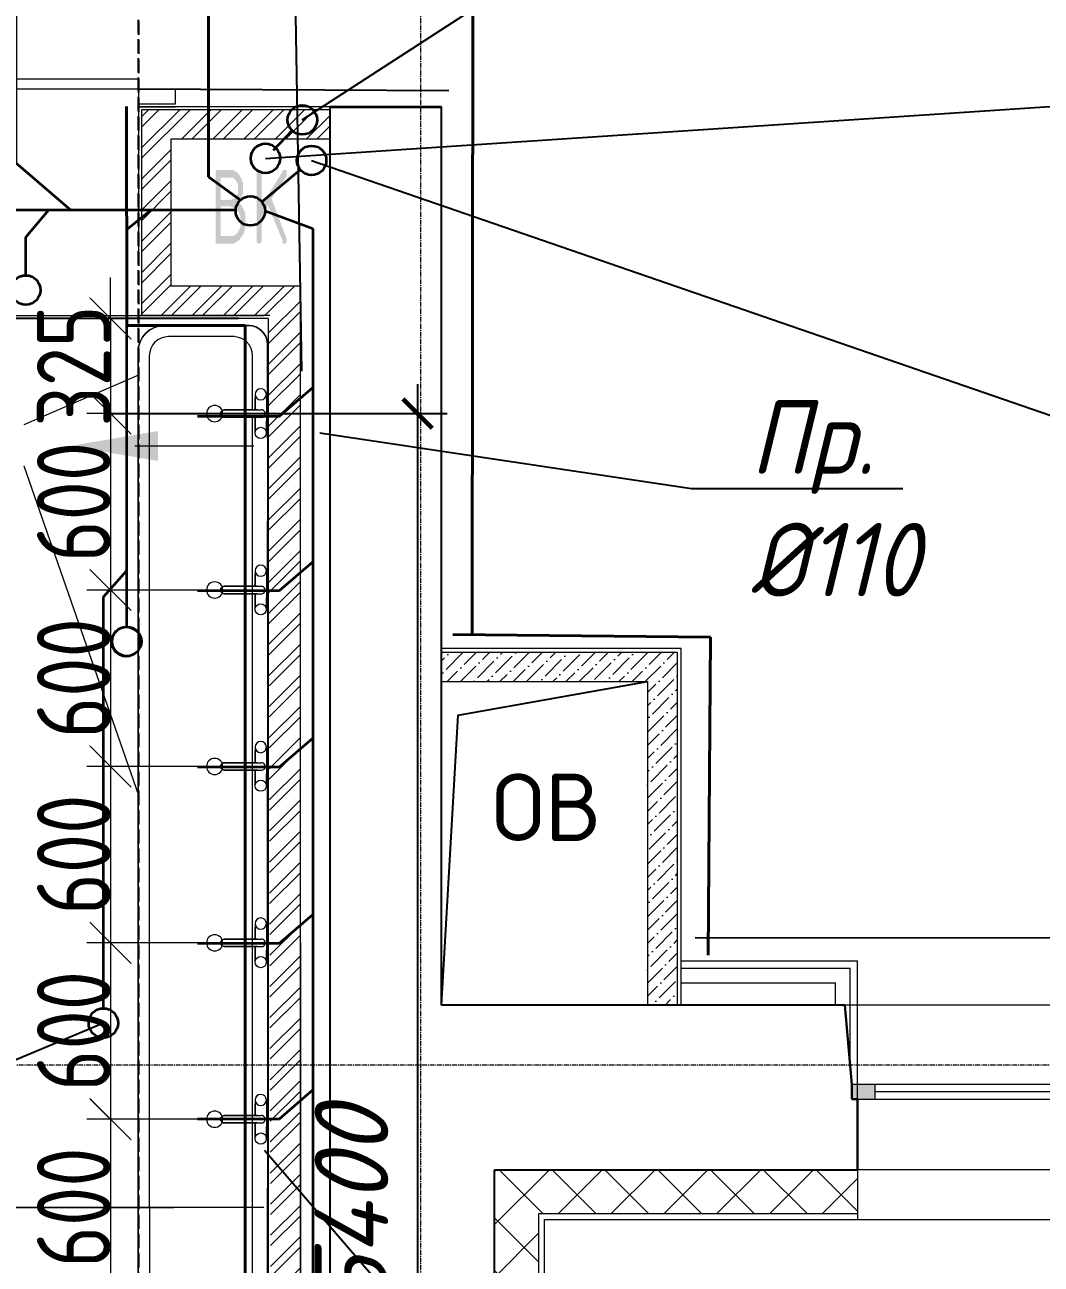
# Model space of a CAD drawing. Header units: millimetres. Extents: x -10178924 to 11692288, y -947381 to 58396.
# Drawn here: x 862685 to 866141, y -886769 to -882553 of the extents above; entities that cross this region are included whole.
import ezdxf
from ezdxf import colors
from ezdxf.entities.mleader import LeaderData, LeaderLine
from ezdxf.math import Vec2, Vec3

# ---------------------------------------------------------------- set-up
doc = ezdxf.new("R2010")
doc.units = ezdxf.units.MM
doc.linetypes.add('0000$0$__output[1-19]_edge001$0$DGN Style 3', pattern=[65.510846, 46.793461, -18.717385])
doc.linetypes.add('осевая', pattern=[50.8, 31.75, -6.35, 6.35, -6.35])
for name, color, linetype, lineweight in [('!К2', 150, 'Continuous', 35), ('0. Подпись', 194, 'Continuous', 18), ('_0', 7, 'Continuous', 25), ('PDF _Внутренние кромки', 7, 'Continuous', 5), ('АР_Двери', 250, 'Continuous', 9), ('ВК_ К1', 24, 'Continuous', 35), ('ОСНОВНАЯ', 127, 'Continuous', 35), ('Основная ГКЛ', 250, 'Continuous', 9), ('Отделка СТЕН', 6, 'Continuous', 13), ('Перегородки пеноблок', 40, 'Continuous', 9), ('Перегородки_ГКЛ', 20, 'Continuous', 9), ('Размеры осевые', 153, 'Continuous', 9), ('Сантехнические приборы', 7, 'Continuous', 9), ('Стены.1', 7, 'Continuous', 25), ('Трасса', 6, 'Continuous', 40)]:
    doc.layers.add(name, color=color, linetype=linetype, lineweight=lineweight)
doc.layers.add('PDF _Отверстия_новые', color=7, linetype='Continuous', true_color=0x535353)
doc.layers.add('PDF _Стены отделка', color=7, linetype='Continuous', true_color=0xb505c2)
doc.layers.add('PDF _Сантехнические приборы', color=7, linetype='Continuous', lineweight=9, true_color=0x767676)
for name, color, linetype in [('PDF _Стены краска9010', 7, 'Continuous'), ('ВК_Выноски', 7, 'Continuous'), ('Стены внутр.1', 7, 'Continuous')]:
    doc.layers.add(name, color=color, linetype=linetype)
doc.styles.add('ISOCPEUR', font='isocpeui.ttf', dxfattribs={"width": 0.9})
doc.styles.add('ISOCPEUR_1', font='isocpeur.ttf', dxfattribs={"width": 0.78, "height": 240})
doc.styles.add('PDF ISOCPEUR', font='isocpeur.ttf')
doc.styles.add('Текст_М100', font='GOST_Common Italic.ttf', dxfattribs={"height": 250})
doc.linetypes.add('зигзаг', pattern='A,0.00254,-5.08,[131,ltypeshp.shx,S=5.08,R=0,X=-5.08,Y=0],-10.16,[131,ltypeshp.shx,S=5.08,R=180,X=5.08,Y=0],-5.08', length=20.32254)
doc.dimstyles.new('Размеры_М100', dxfattribs={"dimtxt": 250, "dimasz": 100, "dimexe": 100, "dimexo": 100, "dimgap": 100, "dimtad": 1, "dimrnd": 5, "dimtxsty": 'Текст_М100', "dimblk": 'ARCHTICK', "dimcen": 250, "dimdle": 100, "dimadec": 0, "dimazin": 2, "dimtfac": 1, "dimtmove": 1, "dimatfit": 3, "dimfxl": 1, "dimarcsym": 0})

# ---------------------------------------------------------------- blocks, each defined once
blk = doc.blocks.new('_None')
blk = doc.blocks.new('_ArchTick')
at = {"color": 0, "linetype": 'ByBlock', "const_width": 0.15}
blk.add_lwpolyline([(-0.5, -0.5), (0.5, 0.5)], dxfattribs=at)
blk = doc.blocks.new('*D2466')
at = {"layer": '_0', "color": 0, "lineweight": -2, "ltscale": 0.1, "transparency": 16777216}
for p, q in [((28590.8, -15402.1), (28590.8, -9161.9)), ((29630.5, -9261.9), (28490.8, -9261.9)), ((29630.5, -15302.1), (28490.8, -15302.1))]:
    blk.add_line(p, q, dxfattribs=at)
at = {"layer": 'Defpoints', "color": 0, "ltscale": 0.1, "transparency": 16777216}
for p in [(28590.8, -9261.9), (29730.5, -9261.9), (29730.5, -15302.1)]:
    blk.add_point(p, dxfattribs=at)
at = {"layer": '_0', "color": 0, "lineweight": -2, "ltscale": 0.1, "transparency": 16777216, "xscale": 100, "yscale": 100, "zscale": 100}
for p, rotation in [((28590.8, -9261.9), 90), ((28590.8, -15302.1), 270)]:
    blk.add_blockref('_ArchTick', p, dxfattribs=dict(at, rotation=rotation))
at = {"layer": '_0', "color": 0, "lineweight": 9, "ltscale": 0.1, "transparency": 16777216, "insert": (28365.8, -12282), "char_height": 250, "attachment_point": 5, "rotation": 90, "style": 'Текст_М100'}
blk.add_mtext('6040', dxfattribs=at)
blk = doc.blocks.new('Двустворчатое Окно 22')
at = {"layer": 'Стены.1', "linetype": 'Continuous', "lineweight": 0}
for points in [[(-835, 0), (-835, -50), (-755, -50), (-755, 0)], [(0, -50), (0, 0), (-40, 0), (-40, -50)], [(0, 0), (0, -50), (40, -50), (40, 0)], [(835, -50), (835, 0), (755, 0), (755, -50)]]:
    blk.add_hatch(color=256, dxfattribs=at).paths.add_polyline_path(points)
at = {"layer": 'Стены.1', "linetype": 'Continuous', "lineweight": 5}
for p, q in [((-858.6, 270), (858.6, 270)), ((-755, 0), (-40, 0)), ((40, 0), (755, 0)), ((-755, -25), (-40, -25)), ((40, -25), (755, -25)), ((-40, -50), (-755, -50)), ((755, -50), (40, -50)), ((-815, -290), (815, -290))]:
    blk.add_line(p, q, dxfattribs=at)
at = {"layer": 'Стены.1', "linetype": 'Continuous', "lineweight": 30}
for p, q in [((-835, 0), (-858.6, 270)), ((835, 0), (858.6, 270)), ((-835, -50), (-835, 0)), ((-835, -50), (-835, 0)), ((835, -50), (835, 0)), ((835, -50), (835, 0)), ((-815, -50), (-835, -50)), ((-815, -50), (-835, -50)), ((-815, -290), (-815, -50)), ((815, -50), (835, -50)), ((815, -50), (835, -50)), ((815, -290), (815, -50))]:
    blk.add_line(p, q, dxfattribs=at)
at = {"layer": 'Стены.1', "linetype": 'Continuous', "lineweight": 20}
for p, q in [((-835, 0), (-755, 0)), ((-755, 0), (-755, -50)), ((-40, -50), (-40, 0)), ((-40, 0), (0, 0)), ((0, 0), (40, 0)), ((40, 0), (40, -50)), ((755, -50), (755, 0)), ((755, 0), (835, 0)), ((-755, -50), (-835, -50)), ((0, -50), (-40, -50)), ((40, -50), (0, -50)), ((835, -50), (755, -50))]:
    blk.add_line(p, q, dxfattribs=at)
blk = doc.blocks.new('*U2176')
at = {"layer": 'АР_Двери'}
for points in [[(1929.7, 1117.2), (1894.7, 1117.2), (1894.7, 0), (1929.7, 0)], [(50, 762.5), (85, 762.5), (85, 0), (50, 0)], [(50, 0), (0, 0), (0, -125), (50, -125)], [(1929.7, 0), (1979.7, 0), (1979.7, -125), (1929.7, -125)]]:
    blk.add_lwpolyline(points, close=True, dxfattribs=at)
for centre, radius, start, end in [((1929.7, 0), 1117.2, 90, 180), ((50, 0), 762.5, 0, 90)]:
    blk.add_arc(centre, radius, start, end, dxfattribs=at)
at = {"layer": 'Основная ГКЛ', "ltscale": 5}
for p, q in [((-10, 0), (-10, -125)), ((1989.7, 0), (1989.7, -125))]:
    blk.add_line(p, q, dxfattribs=at)
blk = doc.blocks.new('*D2516')
at = {"color": 0, "lineweight": -2, "transparency": 16777216}
for p, q in [((30239.1, -9485.3), (30239.1, -15085.4)), ((29186.5, -9585.3), (30339.1, -9585.3)), ((29798.7, -14985.4), (30339.1, -14985.4))]:
    blk.add_line(p, q, dxfattribs=at)
at = {"layer": 'Defpoints', "color": 0, "transparency": 16777216}
for p in [(29086.5, -9585.3), (29698.7, -14985.4), (30239.1, -14985.4)]:
    blk.add_point(p, dxfattribs=at)
at = {"color": 0, "lineweight": -2, "transparency": 16777216, "xscale": 100, "yscale": 100, "zscale": 100}
for p, rotation in [((30239.1, -9585.3), 90), ((30239.1, -14985.4), 270)]:
    blk.add_blockref('_ArchTick', p, dxfattribs=dict(at, rotation=rotation))
at = {"color": 0, "lineweight": 9, "transparency": 16777216, "insert": (30014.1, -12285.4), "char_height": 250, "attachment_point": 5, "rotation": 90, "style": 'Текст_М100'}
blk.add_mtext('5400', dxfattribs=at)
blk = doc.blocks.new('_Oblique')
at = {"color": 0, "linetype": 'ByBlock', "lineweight": -2}
blk.add_line((-0.5, -0.5), (0.5, 0.5), dxfattribs=at)
blk = doc.blocks.new('A$Cad086cf1')
at = {"layer": '0. Подпись', "true_color": 0x636466, "transparency": 33554687}
h = blk.add_hatch(color=251, dxfattribs=at)
h.paths.add_polyline_path([(29632.507, -8867.164), (29632.507, -8871.397), (29636.74, -8871.397), (29636.74, -8875.63), (29640.974, -8875.63), (29640.974, -8879.864), (29640.974, -8884.097), (29645.207, -8884.097), (29645.207, -8888.331), (29649.44, -8892.564), (29649.44, -8892.564), (29649.44, -8896.797), (29649.44, -8901.031), (29653.674, -8901.031), (29653.674, -8905.264), (29653.674, -8909.497), (29653.674, -8913.731), (29653.674, -8917.964), (29653.674, -8922.197), (29653.674, -8926.431), (29653.674, -8930.664), (29653.674, -8930.664), (29653.674, -8934.897), (29653.674, -8939.131), (29653.674, -8943.364), (29653.674, -8947.598), (29653.674, -8951.831), (29653.674, -8956.064), (29653.674, -8956.064), (29649.44, -8960.298), (29649.44, -8964.531), (29649.44, -8968.764), (29649.44, -8972.998), (29645.207, -8972.998), (29645.207, -8977.231), (29640.974, -8981.464), (29640.974, -8981.464), (29640.974, -8985.698), (29636.74, -8985.698), (29636.74, -8989.931), (29632.507, -8994.165), (29632.507, -8994.165), (29628.274, -8998.398), (29628.274, -8998.398), (29624.04, -8998.398), (29624.04, -9002.631), (29619.807, -9002.631), (29619.807, -9002.631), (29615.574, -9006.865), (29611.34, -9006.865), (29611.34, -9006.865), (29607.107, -9006.865), (29602.874, -9006.865), (29602.874, -9006.865), (29560.54, -9006.865), (29556.307, -9006.865), (29552.073, -9006.865), (29552.073, -9002.631), (29552.073, -9002.631), (29552.073, -8998.398), (29552.073, -8994.165), (29552.073, -8769.796), (29552.073, -8765.563), (29552.073, -8761.33), (29552.073, -8761.33), (29556.307, -8757.096), (29556.307, -8757.096), (29560.54, -8757.096), (29602.874, -8757.096), (29607.107, -8757.096), (29607.107, -8757.096), (29611.34, -8757.096), (29615.574, -8757.096), (29615.574, -8761.33), (29619.807, -8761.33), (29619.807, -8761.33), (29624.04, -8765.563), (29624.04, -8765.563), (29628.274, -8765.563), (29628.274, -8769.796), (29632.507, -8774.03), (29632.507, -8774.03), (29632.507, -8774.03), (29636.74, -8778.263), (29636.74, -8782.497), (29640.974, -8782.497), (29640.974, -8786.73), (29640.974, -8790.963), (29640.974, -8795.197), (29645.207, -8795.197), (29645.207, -8799.43), (29645.207, -8803.663), (29645.207, -8807.897), (29645.207, -8812.13), (29645.207, -8816.363), (29645.207, -8820.597), (29645.207, -8820.597), (29645.207, -8824.83), (29645.207, -8829.063), (29645.207, -8829.063), (29645.207, -8833.297), (29645.207, -8837.53), (29645.207, -8841.764), (29640.974, -8845.997), (29640.974, -8850.23), (29640.974, -8850.23), (29640.974, -8854.464), (29636.74, -8858.697), (29636.74, -8858.697), (29632.507, -8862.93), (29632.507, -8867.164), (29632.507, -8867.164)], flags=0)
h.paths.add_polyline_path([(29569.007, -8782.497), (29569.007, -8858.697), (29602.874, -8858.697), (29607.107, -8858.697), (29607.107, -8854.464), (29611.34, -8854.464), (29611.34, -8854.464), (29615.574, -8854.464), (29619.807, -8850.23), (29619.807, -8845.997), (29619.807, -8845.997), (29624.04, -8841.764), (29624.04, -8841.764), (29628.274, -8837.53), (29628.274, -8833.297), (29628.274, -8829.063), (29628.274, -8824.83), (29628.274, -8820.597), (29628.274, -8820.597), (29628.274, -8816.363), (29628.274, -8812.13), (29628.274, -8807.897), (29628.274, -8803.663), (29624.04, -8799.43), (29624.04, -8799.43), (29624.04, -8795.197), (29619.807, -8790.963), (29619.807, -8790.963), (29615.574, -8786.73), (29615.574, -8786.73), (29611.34, -8782.497), (29611.34, -8782.497), (29607.107, -8782.497), (29607.107, -8782.497), (29602.874, -8782.497)], flags=0)
h.paths.add_polyline_path([(29569.007, -8879.864), (29569.007, -8981.464), (29602.874, -8981.464), (29607.107, -8981.464), (29607.107, -8981.464), (29611.34, -8981.464), (29615.574, -8981.464), (29615.574, -8977.231), (29619.807, -8977.231), (29619.807, -8977.231), (29624.04, -8972.998), (29624.04, -8972.998), (29628.274, -8968.764), (29628.274, -8968.764), (29628.274, -8964.531), (29632.507, -8960.298), (29632.507, -8960.298), (29632.507, -8956.064), (29636.74, -8951.831), (29636.74, -8947.598), (29636.74, -8943.364), (29636.74, -8943.364), (29636.74, -8939.131), (29636.74, -8934.897), (29636.74, -8930.664), (29636.74, -8926.431), (29636.74, -8922.197), (29636.74, -8922.197), (29636.74, -8917.964), (29636.74, -8913.731), (29632.507, -8909.497), (29632.507, -8905.264), (29632.507, -8905.264), (29632.507, -8901.031), (29628.274, -8896.797), (29628.274, -8896.797), (29624.04, -8892.564), (29624.04, -8892.564), (29619.807, -8888.331), (29619.807, -8888.331), (29615.574, -8884.097), (29615.574, -8884.097), (29611.34, -8884.097), (29611.34, -8884.097), (29607.107, -8884.097), (29602.874, -8879.864), (29602.874, -8879.864)], flags=0)
blk.add_hatch(color=251, dxfattribs=at).paths.add_polyline_path([(29729.874, -8875.63), (29708.708, -8913.731), (29708.708, -8994.165), (29708.708, -8998.398), (29708.708, -9002.631), (29704.474, -9002.631), (29704.474, -9006.865), (29700.241, -9006.865), (29700.241, -9006.865), (29696.007, -9006.865), (29696.007, -9006.865), (29691.774, -9002.631), (29691.774, -9002.631), (29691.774, -8998.398), (29691.774, -8994.165), (29691.774, -8769.796), (29691.774, -8765.563), (29691.774, -8761.33), (29691.774, -8761.33), (29696.007, -8757.096), (29696.007, -8757.096), (29700.241, -8757.096), (29700.241, -8757.096), (29704.474, -8757.096), (29704.474, -8761.33), (29708.708, -8761.33), (29708.708, -8765.563), (29708.708, -8769.796), (29708.708, -8875.63), (29780.675, -8761.33), (29780.675, -8757.096), (29784.908, -8757.096), (29784.908, -8757.096), (29789.141, -8757.096), (29793.375, -8757.096), (29793.375, -8761.33), (29793.375, -8761.33), (29793.375, -8765.563), (29793.375, -8769.796), (29793.375, -8774.03), (29793.375, -8778.263), (29793.375, -8778.263), (29742.574, -8854.464), (29793.375, -8989.931), (29793.375, -8989.931), (29793.375, -8994.165), (29793.375, -8998.398), (29793.375, -9002.631), (29793.375, -9002.631), (29789.141, -9006.865), (29789.141, -9006.865), (29784.908, -9006.865), (29784.908, -9006.865), (29780.675, -9006.865), (29780.675, -9002.631), (29780.675, -8998.398)])
at = {"layer": 'Отделка СТЕН', "true_color": 0x636466, "transparency": 33554687}
h = blk.add_hatch(dxfattribs=at)
h.set_pattern_fill('ANSI37', color=251, scale=40)
h.set_pattern_definition([(45, (-14424.51, -64300.89), (-89.80256, 89.80256), []), (135, (-14424.51, -64300.89), (-89.80256, -89.80256), [])])
h.paths.add_polyline_path([(30650.503, -12306.906), (31735.128, -12306.906), (31735.128, -12156.906), (30500.503, -12156.906), (30500.503, -15862.111), (28651.864, -15862.111), (28656.323, -16475.909), (28806.319, -16474.82), (28802.958, -16012.111), (30650.503, -16012.111)])
at = {"layer": 'Перегородки пеноблок', "true_color": 0x636466, "transparency": 33554687}
h = blk.add_hatch(dxfattribs=at)
h.set_pattern_fill('ANSI32', color=251, scale=200)
h.set_pattern_definition([(45, (-27015.96, 127632.76), (-53.03301, 53.03301), []), (45, (-26980.6, 127632.76), (-53.03301, 53.03301), [])])
h.paths.add_polyline_path([(29730.503, -9251.943), (29410.503, -9251.943), (29300.503, -9251.943), (29300.503, -8551.943), (29940.503, -8551.943), (29940.503, -8651.943), (29400.503, -8651.943), (29400.503, -9151.943), (29836.987, -9151.943), (29840.503, -9151.943), (29840.503, -15302.111), (29730.503, -15302.111), (29738.903, -12387.158)])
h = blk.add_hatch(dxfattribs=at)
h.set_pattern_fill('ANSI36', color=251, scale=10)
h.set_pattern_definition([(45, (-46278.573, -24954.114), (16.83798, 61.739261), [79.375, -15.875, 0, -15.875])])
h.paths.add_polyline_path([(31121.704, -10396.906), (30320.503, -10396.906), (30320.503, -10496.906), (31020.503, -10496.906), (31020.503, -11596.906), (31122.104, -11596.906)])
at = {"color": 251, "linetype": '0000$0$__output[1-19]_edge001$0$DGN Style 3', "lineweight": 25, "true_color": 0x636466, "transparency": 33554687}
for points in [[(29290.503, 201.231), (29290.503, -14938.937)], [(29290.503, -15302.111), (29290.503, -161.943)]]:
    blk.add_lwpolyline(points, dxfattribs=at)
at = {"layer": 'PDF _Внутренние кромки', "color": 251, "true_color": 0x636466, "transparency": 33554687}
for p, q in [((27925.277, -9251.943), (29715.82, -9251.943)), ((28900.354, -9763.413), (29289.63, -10883.464)), ((27925.275, -12285.338), (29410.607, -12285.338)), ((29715.82, -12285.338), (27925.275, -12285.338))]:
    blk.add_line(p, q, dxfattribs=at)
blk.add_lwpolyline([(29289.63, -9454.07), (28900.354, -9623.712)], dxfattribs=at)
at = {"layer": 'PDF _Отверстия_новые', "color": 251, "true_color": 0x636466, "transparency": 33554687}
blk.add_lwpolyline([(30320.503, -11596.906), (30377.3, -10610.994), (31020.503, -10496.906)], dxfattribs=at)
at = {"layer": 'PDF _Сантехнические приборы', "color": 251, "true_color": 0x636466, "transparency": 33554687}
for points in [[(29379.701, -9285.338, 0.41421349), (29288.684, -9376.355, -0.41421349)], [(29728.953, -9350.955, 0.41421339), (29663.336, -9285.338, -0.41421339)], [(29705.67, -9500.574, 0.99999961), (29705.67, -9538.674, 0.99999961)], [(29549.035, -9557.724, 0.99999983), (29549.035, -9612.758, 0.99999983)], [(29585.019, -9572.541, 1.18046018), (29585.019, -9597.941, -1.18046018)], [(29705.67, -9669.909, -0.99999961), (29705.67, -9631.808, -0.99999961)], [(29705.67, -10100.67, 0.99999961), (29705.67, -10138.771, 0.99999961)], [(29549.035, -10157.821, 0.99999983), (29549.035, -10212.854, 0.99999983)], [(29585.019, -10172.637, 1.18046018), (29585.019, -10198.038, -1.18046018)], [(29705.67, -10270.005, -0.99999961), (29705.67, -10231.904, -0.99999961)], [(29705.67, -10700.67, 0.99999961), (29705.67, -10738.771, 0.99999961)], [(29549.035, -10757.821, 0.99999983), (29549.035, -10812.854, 0.99999983)], [(29585.019, -10772.637, 1.18046018), (29585.019, -10798.038, -1.18046018)], [(29705.67, -10870.005, -0.99999961), (29705.67, -10831.904, -0.99999961)], [(29705.67, -11300.67, 0.99999961), (29705.67, -11338.771, 0.99999961)], [(29549.035, -11357.821, 0.99999983), (29549.035, -11412.854, 0.99999983)], [(29585.019, -11372.637, 1.18046018), (29585.019, -11398.038, -1.18046018)], [(29705.67, -11470.005, -0.99999961), (29705.67, -11431.904, -0.99999961)], [(29705.67, -11900.67, 0.99999961), (29705.67, -11938.771, 0.99999961)], [(29549.035, -11957.821, 0.99999983), (29549.035, -12012.854, 0.99999983)], [(29585.019, -11972.637, 1.18046018), (29585.019, -11998.038, -1.18046018)], [(29705.67, -12070.005, -0.99999961), (29705.67, -12031.904, -0.99999961)]]:
    blk.add_lwpolyline(points, format="xyb", close=True, dxfattribs=at)
for points in [[(29379.701, -9285.338), (29667.569, -9285.338)], [(29289.329, -15200.67), (29288.684, -9376.355)]]:
    blk.add_lwpolyline(points, close=True, dxfattribs=at)
for points in [[(29616.769, -9323.438), (29392.401, -9323.438)], [(29728.953, -9499.817), (29728.953, -9350.955), (29728.953, -10785.338)], [(29326.784, -9389.055), (29327.412, -15185.177)], [(29678.153, -9572.541), (29678.153, -9389.055)], [(29686.619, -9519.624), (29686.619, -9572.541), (29686.619, -9532.324)], [(29724.72, -9519.624), (29724.72, -9650.858), (29724.72, -9610.641)], [(29728.953, -9669.152), (29728.953, -9504.051)], [(29695.086, -9572.541), (29585.019, -9572.541), (29707.786, -9572.541)], [(29695.086, -9597.941), (29585.019, -9597.941), (29707.786, -9597.941)], [(29678.153, -14995.439), (29678.153, -9597.941)], [(29686.619, -9650.858), (29686.619, -9597.941), (29686.619, -9638.158)], [(29728.953, -10117.888), (29728.953, -9952.787)], [(29686.619, -10119.72), (29686.619, -10172.637), (29686.619, -10132.421)], [(29724.72, -10119.72), (29724.72, -10250.955), (29724.72, -10210.738)], [(29695.086, -10172.637), (29585.019, -10172.637), (29707.786, -10172.637)], [(29695.086, -10198.038), (29585.019, -10198.038), (29707.786, -10198.038)], [(29686.619, -10250.955), (29686.619, -10198.038), (29686.619, -10238.255)], [(29686.619, -10719.72), (29686.619, -10772.637), (29686.619, -10732.421)], [(29724.72, -10719.72), (29724.72, -10850.955), (29724.72, -10810.738)], [(29695.086, -10772.637), (29585.019, -10772.637), (29707.786, -10772.637)], [(29728.953, -11385.338), (29728.953, -10785.338), (29728.953, -12219.72)], [(29695.086, -10798.038), (29585.019, -10798.038), (29707.786, -10798.038)], [(29686.619, -10850.955), (29686.619, -10798.038), (29686.619, -10838.255)], [(29686.619, -11319.72), (29686.619, -11372.637), (29686.619, -11332.421)], [(29724.72, -11319.72), (29724.72, -11450.955), (29724.72, -11410.738)], [(29695.086, -11372.637), (29585.019, -11372.637), (29707.786, -11372.637)], [(29695.086, -11398.038), (29585.019, -11398.038), (29707.786, -11398.038)], [(29686.619, -11450.955), (29686.619, -11398.038), (29686.619, -11438.255)], [(29686.619, -11919.72), (29686.619, -11972.637), (29686.619, -11932.421)], [(29724.72, -11919.72), (29724.72, -12050.955), (29724.72, -12010.738)], [(29695.086, -11972.637), (29585.019, -11972.637), (29707.786, -11972.637)], [(29695.086, -11998.038), (29585.019, -11998.038), (29707.786, -11998.038)], [(29686.619, -12050.955), (29686.619, -11998.038), (29686.619, -12038.255)], [(29729.085, -12585.338), (29728.953, -12219.72), (29729.085, -13785.338)]]:
    blk.add_lwpolyline(points, dxfattribs=at)
for centre, radius, start, end in [((29392.401, -9389.055), 65.617, 90.000017, 179.999983), ((29612.536, -9389.055), 65.617, 0.000017, 89.999983), ((29549.035, -9585.241), 27.517, 90.00001, 269.99999), ((29549.035, -9585.241), 27.517, 270.00001, 89.99999), ((29707.882, -9585.338), 12.797, 260.041943, 90.430774), ((29549.035, -10185.338), 27.517, 90.00001, 269.99999), ((29549.035, -10185.338), 27.517, 270.00001, 89.99999), ((29707.882, -10185.434), 12.797, 260.041943, 90.430774), ((29549.035, -10785.338), 27.517, 90.00001, 269.99999), ((29549.035, -10785.338), 27.517, 270.00001, 89.99999), ((29707.882, -10785.434), 12.797, 260.041943, 90.430774), ((29549.035, -11385.338), 27.517, 90.00001, 269.99999), ((29549.035, -11385.338), 27.517, 270.00001, 89.99999), ((29707.882, -11385.434), 12.797, 260.041943, 90.430774), ((29549.035, -11985.338), 27.517, 90.00001, 269.99999), ((29549.035, -11985.338), 27.517, 270.00001, 89.99999), ((29707.882, -11985.434), 12.797, 260.041943, 90.430774)]:
    blk.add_arc(centre, radius, start, end, dxfattribs=at)
at = {"layer": 'PDF _Стены краска9010', "color": 251, "true_color": 0x636466, "transparency": 33554585}
for p, q in [((30345.21, -8487.983), (29290.503, -8481.943)), ((31182.271, -11367.667), (44926.149, -11378.697))]:
    blk.add_line(p, q, dxfattribs=at)
at = {"layer": 'PDF _Стены отделка', "color": 251, "lineweight": 40, "true_color": 0x636466, "transparency": 33554610}
for p, q in [((30430.535, -3417.878), (30424.964, -10337.26)), ((31234.777, -10346.252), (30358.664, -10336.523)), ((31226.846, -11427.199), (31234.777, -10346.252))]:
    blk.add_line(p, q, dxfattribs=at)
at = {"layer": 'PDF _Стены отделка', "color": 251, "linetype": 'зигзаг', "lineweight": 40, "ltscale": 0.1, "true_color": 0x636466, "transparency": 33554610}
for p, q in [((29250.313, -9285.338), (29249.273, -8540.38)), ((29653.122, -9285.338), (29250.313, -9285.338)), ((29653.122, -15234.754), (29653.122, -9285.338))]:
    blk.add_line(p, q, dxfattribs=at)
at = {"layer": 'PDF _Стены отделка', "color": 251, "lineweight": 5, "ltscale": 0.1, "true_color": 0x636466, "transparency": 33554687}
for p, q in [((29194.875, -9261.943), (29194.875, -9121.943)), ((29620.503, -9261.943), (29114.875, -9261.943)), ((29194.875, -9261.943), (29194.875, -9585.338)), ((29194.875, -9505.434), (29194.875, -10265.338)), ((29619.598, -9585.338), (29114.875, -9585.338)), ((29615.108, -9585.434), (29114.875, -9585.434)), ((29194.875, -9585.338), (29194.875, -9725.338)), ((29194.875, -10105.434), (29194.875, -10865.338)), ((29619.598, -10185.338), (29114.875, -10185.338)), ((29615.108, -10185.434), (29114.875, -10185.434)), ((29194.875, -10705.434), (29194.875, -11465.338)), ((29619.598, -10785.338), (29114.875, -10785.338)), ((29615.108, -10785.434), (29114.875, -10785.434)), ((29194.875, -11305.434), (29194.875, -12065.338)), ((29619.598, -11385.338), (29114.875, -11385.338)), ((29615.108, -11385.434), (29114.875, -11385.434)), ((29194.875, -11905.434), (29194.875, -12665.338)), ((29619.598, -11985.338), (29114.875, -11985.338)), ((29615.108, -11985.434), (29114.875, -11985.434))]:
    blk.add_line(p, q, dxfattribs=at)
at = {"layer": 'ОСНОВНАЯ', "color": 251, "ltscale": 100, "true_color": 0x636466, "transparency": 33554687}
blk.add_line((29940.503, -8541.943), (30320.503, -8541.943), dxfattribs=at)
blk.add_line((29940.503, -8541.943), (30320.503, -8541.943), dxfattribs=at)
at = {"layer": 'Отделка СТЕН', "color": 251, "true_color": 0x636466, "transparency": 33554687}
blk.add_line((31735.128, -12156.906), (31735.128, -12326.906), dxfattribs=at)
for points in [[(31735.128, -12306.906), (30650.503, -12306.906), (30650.503, -16012.111), (28802.958, -16012.111), (28806.327, -16475.909)], [(30237.578, -28622.584), (30851.349, -28622.584), (30851.349, -26082.082), (28896.113, -26082.082), (28823.103, -16032.111), (30670.503, -16032.111), (30670.503, -12326.906), (54439.391, -12326.906)]]:
    blk.add_lwpolyline(points, dxfattribs=at)
at = {"layer": 'Перегородки пеноблок', "color": 251, "true_color": 0x636466, "transparency": 33554687}
for p, q in [((29290.503, -8541.943), (29290.503, -9061.943)), ((29940.503, -8541.943), (29290.503, -8541.943)), ((29300.503, -8551.943), (29300.503, -9251.943)), ((29940.503, -8551.943), (29300.503, -8551.943)), ((29400.503, -8651.943), (29400.503, -9151.943)), ((29940.503, -8651.943), (29400.503, -8651.943)), ((29836.987, -9151.943), (29400.503, -9151.943)), ((29730.503, -9261.943), (29290.503, -9261.943)), ((29736.987, -9251.943), (29296.987, -9251.943)), ((31134.804, -10384.206), (30320.503, -10384.206)), ((30320.503, -10384.206), (30320.503, -10496.906)), ((30320.503, -10396.906), (31122.104, -10396.906)), ((31122.104, -10396.906), (31122.104, -11596.906)), ((31134.804, -11596.906), (31134.804, -10384.206)), ((30320.503, -10496.906), (31020.503, -10496.906)), ((31020.503, -10496.906), (31020.503, -11596.906)), ((31020.503, -11596.906), (31134.804, -11596.906))]:
    blk.add_line(p, q, dxfattribs=at)
for points in [[(29840.503, -11383.852), (29840.503, -15302.111), (29840.503, -15302.111), (29840.503, -11383.852), (29840.503, -9151.943), (29840.503, -9151.943), (29840.503, -9151.943)], [(29730.503, -9261.943), (29730.503, -9261.943), (29730.503, -15302.111)]]:
    blk.add_lwpolyline(points, dxfattribs=at)
at = {"layer": 'Перегородки_ГКЛ', "color": 251, "ltscale": 0.1, "true_color": 0x636466, "transparency": 33554687}
for p, q in [((31134.804, -11446.906), (31735.128, -11446.906)), ((31735.128, -11916.906), (31735.128, -11446.906)), ((31134.804, -11471.906), (31710.128, -11471.906)), ((31710.128, -11779.756), (31710.128, -11471.906)), ((31134.804, -11521.906), (31660.128, -11521.906)), ((31660.128, -11596.906), (31660.128, -11521.906))]:
    blk.add_line(p, q, dxfattribs=at)
at = {"layer": 'Размеры осевые', "color": 251, "linetype": 'осевая', "ltscale": 0.5, "true_color": 0x636466, "transparency": 33554687}
for p, q in [((30250, -19000), (30250, 1500)), ((-9750, -11800), (57900, -11800))]:
    blk.add_line(p, q, dxfattribs=at)
at = {"layer": 'Сантехнические приборы', "color": 251, "true_color": 0x636466, "transparency": 33554559}
for p, q in [((29277.443, -9695.406), (29603.412, -9695.406)), ((29356.244, -9695.406), (29682.213, -9695.406))]:
    blk.add_line(p, q, dxfattribs=at)
blk.add_solid([(29356.244, -9746.206), (29055.676, -9695.406), (29356.244, -9644.606)], dxfattribs=at)
at = {"layer": 'Стены внутр.1', "color": 251, "linetype": 'Continuous', "true_color": 0x636466, "transparency": 33554687, "flags": 128}
for points in [[(29940.503, -8541.943), (29940.503, -12156.906)], [(30320.503, -11596.906), (30320.503, -8541.943)]]:
    blk.add_lwpolyline(points, dxfattribs=at)
at = {"layer": 'Стены.1', "color": 251, "linetype": 'Continuous', "true_color": 0x636466, "transparency": 33554687}
for p, q in [((31715.128, -11866.906), (31691.506, -11596.906)), ((31715.128, -11916.906), (31715.128, -11866.906)), ((31735.128, -11916.906), (31715.128, -11916.906)), ((31735.128, -12156.906), (31735.128, -11916.906))]:
    blk.add_line(p, q, dxfattribs=at)
at = {"layer": 'Стены.1', "color": 251, "linetype": 'Continuous', "true_color": 0x636466, "transparency": 33554687, "flags": 128}
for points in [[(31691.506, -11596.906), (30320.503, -11596.906)], [(29940.503, -11746.906), (29940.503, -12306.906)], [(30500.503, -12156.906), (31735.128, -12156.906)], [(30500.503, -12801.188), (30500.503, -12156.906)], [(29940.503, -12306.906), (29940.503, -12887.566)]]:
    blk.add_lwpolyline(points, dxfattribs=at)
at = {"color": 251, "linetype": 'ByBlock', "true_color": 0x636466, "transparency": 33554687, "rotation": 90}
blk.add_blockref('*U2176', (29290.503, -8531.943), dxfattribs=at)
at = {"layer": 'PDF _Стены отделка', "color": 251, "lineweight": 5, "ltscale": 0.1, "true_color": 0x636466, "transparency": 33554687}
for p, xscale, yscale, zscale, rotation in [((29194.875, -9261.943), 140, 140, 140, 270), ((29194.875, -9585.338), 140.0000000000001, 140.0000000000001, 140.0000000000001, 90), ((29194.875, -9585.434), 140.0000000000001, 140.0000000000001, 140.0000000000001, 90), ((29194.875, -10185.338), 140, 140, 140, 270), ((29194.875, -10185.434), 140.0000000000001, 140.0000000000001, 140.0000000000001, 90), ((29194.875, -10785.338), 140, 140, 140, 270), ((29194.875, -10785.434), 140.0000000000001, 140.0000000000001, 140.0000000000001, 90), ((29194.875, -11385.338), 140, 140, 140, 270), ((29194.875, -11385.434), 140.0000000000001, 140.0000000000001, 140.0000000000001, 90), ((29194.875, -11985.338), 140, 140, 140, 270), ((29194.875, -11985.434), 140.0000000000001, 140.0000000000001, 140.0000000000001, 90)]:
    blk.add_blockref('_Oblique', p, dxfattribs=dict(at, xscale=xscale, yscale=yscale, zscale=zscale, rotation=rotation))
at = {"layer": 'Стены.1', "color": 251, "linetype": 'Continuous', "true_color": 0x636466, "transparency": 33554687, "xscale": -1, "zscale": 1000}
blk.add_blockref('Двустворчатое Окно 22', (32550.128, -11866.906), dxfattribs=at)
at = {"layer": '0. Подпись', "color": 251, "lineweight": 5, "ltscale": 0.1, "true_color": 0x636466, "transparency": 33554687, "insert": (30491.556, -11038.949), "char_height": 229.1932, "attachment_point": 7, "style": 'PDF ISOCPEUR'}
blk.add_mtext('ОВ', dxfattribs=at)
at = {"layer": 'PDF _Стены отделка', "color": 251, "lineweight": 5, "ltscale": 0.1, "true_color": 0x636466, "transparency": 33554687, "char_height": 250, "attachment_point": 5, "rotation": 90, "style": 'ISOCPEUR_1'}
for s, insert in [('\\A1;325', (29069.875, -9423.64)), ('\\A1;600', (29069.875, -9885.386)), ('\\A1;600', (29069.875, -10485.386)), ('\\A1;600', (29069.875, -11085.386)), ('\\A1;600', (29069.875, -11685.386)), ('\\A1;600', (29069.875, -12285.386))]:
    blk.add_mtext(s, dxfattribs=dict(at, insert=insert))
at = {"color": 251, "lineweight": 9, "true_color": 0x636466, "transparency": 33554687}
dim = blk.add_linear_dim(base=(30239.142, -14985.434), p1=(29086.517, -9585.338), p2=(29698.655, -14985.434), angle=90, dimstyle='Размеры_М100', dxfattribs=at)
dim.commit()
dim.dimension.update_dxf_attribs({"geometry": '*D2516', "text_midpoint": (30014.142, -12285.386)})
at = {"layer": '_0', "color": 251, "lineweight": 9, "ltscale": 0.1, "true_color": 0x636466, "transparency": 33554687}
dim = blk.add_linear_dim(base=(28590.77, -9261.943), p1=(29730.503, -15302.111), p2=(29730.503, -9261.943), angle=90, dimstyle='Размеры_М100', dxfattribs=at)
dim.commit()
dim.dimension.update_dxf_attribs({"geometry": '*D2466', "text_midpoint": (28365.77, -12282.027)})

msp = doc.modelspace()

# ---------------------------------------------------------------- linework, layer by layer
at = {"layer": '!К2', "ltscale": 100}
msp.add_line((863594, -882913.2), (863529.3, -882980.6), dxfattribs=at)
for centre in [(863628.6, -882877.1), (863503.1, -883007.8)]:
    msp.add_circle(centre, 50, dxfattribs=at)
at = {"layer": 'ВК_ К1', "ltscale": 100}
msp.add_line((863491.3, -883155.6), (863621.8, -883046.9), dxfattribs=at)
at = {"layer": 'ВК_ К1'}
for p, q in [((858027.6, -883182.5), (863402.1, -883182.5)), ((862688.1, -883276), (862766.9, -883182.5)), ((863502, -883186.5), (863664.4, -883246.9)), ((863664.4, -883246.9), (863664.4, -889178.4)), ((862688.1, -883405.7), (862688.1, -883276)), ((863550.5, -883885.1), (863664.4, -883787.5)), ((863272.2, -883885.1), (863550.5, -883885.1)), ((863550.6, -884477.6), (863664.4, -884380)), ((862952.2, -884499.2), (863031.6, -884410)), ((863272.2, -884477.6), (863550.6, -884477.6)), ((862952.2, -885898.9), (862952.2, -884499.2)), ((863550.6, -885077.6), (863664.4, -884980)), ((863272.2, -885077.6), (863550.6, -885077.6)), ((863550.6, -885677.1), (863664.4, -885579.5)), ((863272.2, -885677.1), (863550.6, -885677.1)), ((863550.6, -886274.2), (863664.4, -886176.6)), ((863272.2, -886274.2), (863550.6, -886274.2))]:
    msp.add_line(p, q, dxfattribs=at)
for points in [[(862654.2, -882117.1), (862654.2, -883022.9), (862840.7, -883182.5)], [(863031.6, -884601.6), (863031.6, -883249.7), (863114.6, -883182.5)]]:
    msp.add_lwpolyline(points, dxfattribs=at)
at = {"layer": 'ВК_ К1', "ltscale": 100}
for centre in [(863660.2, -883014.9), (863452, -883186.5), (862688.1, -883455.7), (863030, -884651.6), (863031.6, -884650.8), (862952.2, -885948.9)]:
    msp.add_circle(centre, 50, dxfattribs=at)
at = {"layer": 'Трасса', "ltscale": 50}
for p, q in [((863309.6, -883070.9), (863309.6, -881934)), ((863418.1, -883149.7), (863309.6, -883070.9))]:
    msp.add_line(p, q, dxfattribs=at)

# ---------------------------------------------------------------- block references
msp.add_blockref('A$Cad086cf1', (833781.5, -874290.7))

# ---------------------------------------------------------------- leaders
at = {"layer": 'ВК_Выноски', "lineweight": -2}
ml = msp.add_multileader_mtext('Standard', dxfattribs=at)
ml.set_content('Канализационная станция\\P SANICUBIC CLASSIC IP68', color=256, style='ISOCPEUR')
ml.set_leader_properties(lineweight=13)
ml.build(insert=Vec2(0, 0))
ml.multileader.update_dxf_attribs({"text_left_attachment_type": 6, "text_right_attachment_type": 6, "dogleg_length": 1, "arrow_head_size": 300, "scale": 100})
ctx = ml.context
ctx.base_point, ctx.scale, ctx.char_height, ctx.arrow_head_size, ctx.landing_gap_size, ctx.plane_origin = Vec3(753004.1, -880992.7, -0.1), 100, 250, 300, 0.09, Vec3(756446.9, -883897.6, -0.1)
ctx.left_attachment, ctx.right_attachment, ctx.text_align_type = 6, 6, 1
notes = []
notes.append((ctx, [(1, (1, 1, 0), (757018.6, -880992.7, -0.1), (-1, 0), 100, [(0, [(758206.2, -882846.5, -0.1)], 0, [])])]))
ctx.mtext.insert, ctx.mtext.width, ctx.mtext.alignment, ctx.mtext.flow_direction = Vec3(754837.2, -880692.7, -0.1), 218673.814, 2, 5
at = {"layer": 'ВК_Выноски'}
ml = msp.add_multileader_mtext('Standard', dxfattribs=at)
ml.set_content('{\\W0.9;Ст.К2-4\\P%%C110 }', color=7, style='ISOCPEUR')
ml.set_leader_properties(color=7, linetype='ByLayer', lineweight=-1)
ml.set_arrow_properties(name='NONE')
ml.build(insert=Vec2(0, 0))
ml.multileader.update_dxf_attribs({"text_left_attachment_type": 6, "text_right_attachment_type": 6, "dogleg_length": 0.36, "arrow_head_size": 300})
ctx = ml.context
ctx.base_point, ctx.char_height, ctx.arrow_head_size, ctx.landing_gap_size, ctx.plane_origin = Vec3(866480.4, -881089.5), 250, 300, 100, Vec3(875514.8, -905852.1)
ctx.left_attachment, ctx.right_attachment = 6, 6
notes.append((ctx, [(0, (1, 1, 0), (866380, -881089.5), (1, 0), 100.4, [(0, [(863628.6, -882877.1)], 0, [])])]))
ctx.mtext.insert, ctx.mtext.width, ctx.mtext.flow_direction = Vec3(866580.4, -880789.5), 2117.691, 5
ml = msp.add_multileader_mtext('Standard', dxfattribs=at)
ml.set_content('{\\W0.9;Ст.К2-4\\P%%C110 }', color=7, style='ISOCPEUR')
ml.set_leader_properties(color=7, linetype='ByLayer', lineweight=-1)
ml.set_arrow_properties(name='NONE')
ml.build(insert=Vec2(0, 0))
ml.multileader.update_dxf_attribs({"text_left_attachment_type": 6, "text_right_attachment_type": 6, "dogleg_length": 0.36, "arrow_head_size": 300})
ctx = ml.context
ctx.base_point, ctx.char_height, ctx.arrow_head_size, ctx.landing_gap_size, ctx.plane_origin = Vec3(866480.4, -881089.5), 250, 300, 100, Vec3(875514.8, -905852.1)
ctx.left_attachment, ctx.right_attachment = 6, 6
notes.append((ctx, [(0, (1, 1, 0), (866380, -881089.5), (1, 0), 100.4, [(0, [(863628.6, -882877.1)], 0, [])])]))
ctx.mtext.insert, ctx.mtext.width, ctx.mtext.flow_direction = Vec3(866580.4, -880789.5), 2117.691, 5
ml = msp.add_multileader_mtext('Standard', dxfattribs=at)
ml.set_content('{\\W0.9;Ст.К1-18 опуск с 2эт\\P%%C110 }', color=7, style='ISOCPEUR')
ml.set_leader_properties(color=7, linetype='ByLayer', lineweight=-1)
ml.set_arrow_properties(name='NONE')
ml.build(insert=Vec2(0, 0))
ml.multileader.update_dxf_attribs({"text_left_attachment_type": 6, "text_right_attachment_type": 6, "dogleg_length": 0.36, "arrow_head_size": 300})
ctx = ml.context
ctx.base_point, ctx.char_height, ctx.arrow_head_size, ctx.landing_gap_size, ctx.plane_origin = Vec3(863684.5, -881162.7), 250, 300, 100, Vec3(875391.7, -907374.4)
ctx.left_attachment, ctx.right_attachment = 6, 6
notes.append((ctx, [(0, (1, 1, 0), (863584.1, -881162.7), (1, 0), 100.4, [(0, [(863626.7, -883732.1)], 0, [])])]))
ctx.mtext.insert, ctx.mtext.width, ctx.mtext.flow_direction = Vec3(863784.5, -880862.7), 1886.46, 5
at = {"layer": 'ВК_Выноски', "lineweight": -2}
ml = msp.add_multileader_mtext('Standard', dxfattribs=at)
ml.set_content('Насос Фекальный ^JВихрь ФН-3 MAX', color=256, style='ISOCPEUR')
ml.set_leader_properties(lineweight=13)
ml.build(insert=Vec2(0, 0))
ml.multileader.update_dxf_attribs({"text_left_attachment_type": 6, "text_right_attachment_type": 6, "dogleg_length": 1, "arrow_head_size": 300, "scale": 100})
ctx = ml.context
ctx.base_point, ctx.scale, ctx.char_height, ctx.arrow_head_size, ctx.landing_gap_size, ctx.plane_origin = Vec3(753569.9, -882245.8, -0.1), 100, 250, 300, 0.09, Vec3(759215, -881755.3, -0.1)
ctx.left_attachment, ctx.right_attachment, ctx.text_align_type = 6, 6, 1
notes.append((ctx, [(1, (1, 1, 0), (756204.4, -882245.8, -0.1), (-1, 0), 100, [(0, [(757872, -883785.5, -0.1)], 0, [])])]))
ctx.mtext.insert, ctx.mtext.width, ctx.mtext.alignment, ctx.mtext.flow_direction = Vec3(754766.9, -881920.8, -0.1), 218673.814, 2, 5
at = {"layer": 'ВК_Выноски'}
ml = msp.add_multileader_mtext('Standard', dxfattribs=at)
ml.set_content('{\\W0.9;Ст.К2-4\\P%%C110 }', color=7, style='ISOCPEUR')
ml.set_leader_properties(color=7, linetype='ByLayer', lineweight=-1)
ml.set_arrow_properties(name='NONE')
ml.build(insert=Vec2(0, 0))
ml.multileader.update_dxf_attribs({"text_left_attachment_type": 6, "text_right_attachment_type": 6, "dogleg_length": 0.36, "arrow_head_size": 300})
ctx = ml.context
ctx.base_point, ctx.char_height, ctx.arrow_head_size, ctx.landing_gap_size, ctx.plane_origin = Vec3(866354.9, -882826.2), 250, 300, 100, Vec3(875389.3, -905982.8)
ctx.left_attachment, ctx.right_attachment = 6, 6
notes.append((ctx, [(0, (1, 1, 0), (866254.5, -882826.2), (1, 0), 100.4, [(0, [(863503.1, -883007.8)], 0, [])])]))
ctx.mtext.insert, ctx.mtext.width, ctx.mtext.flow_direction = Vec3(866454.9, -882526.2), 2117.691, 5
ml = msp.add_multileader_mtext('Standard', dxfattribs=at)
ml.set_content('{\\W0.9;Ст.К1-18\\P%%C110 }', color=7, style='ISOCPEUR')
ml.set_leader_properties(color=7, linetype='ByLayer', lineweight=-1)
ml.set_arrow_properties(name='NONE')
ml.build(insert=Vec2(0, 0))
ml.multileader.update_dxf_attribs({"text_left_attachment_type": 6, "text_right_attachment_type": 6, "dogleg_length": 0.36, "arrow_head_size": 300})
ctx = ml.context
ctx.base_point, ctx.char_height, ctx.arrow_head_size, ctx.landing_gap_size, ctx.plane_origin = Vec3(866687, -884025.1), 250, 300, 100, Vec3(875899.8, -909498.7)
ctx.left_attachment, ctx.right_attachment = 6, 6
notes.append((ctx, [(0, (1, 1, 0), (866586.7, -884025.1), (1, 0), 100.4, [(0, [(863660.2, -883014.9)], 0, [])])]))
ctx.mtext.insert, ctx.mtext.width, ctx.mtext.flow_direction = Vec3(866787, -883725.1), 513.532, 5
ml = msp.add_multileader_mtext('Standard', dxfattribs=at)
ml.set_content('{\\W0.9;Пр.\\P%%C110}', color=7, style='ISOCPEUR')
ml.set_leader_properties(color=7, linetype='ByLayer', lineweight=-1)
ml.set_arrow_properties(name='NONE')
ml.build(insert=Vec2(0, 0))
ml.multileader.update_dxf_attribs({"text_left_attachment_type": 6, "text_right_attachment_type": 6, "dogleg_length": 0.36, "arrow_head_size": 300})
ctx = ml.context
ctx.base_point, ctx.char_height, ctx.arrow_head_size, ctx.landing_gap_size, ctx.plane_origin = Vec3(865052.1, -884131.1), 250, 300, 100, Vec3(871839.7, -853998.5)
ctx.left_attachment, ctx.right_attachment = 6, 6
notes.append((ctx, [(0, (1, 1, 0), (864951.8, -884131.1), (1, 0), 100.4, [(0, [(863688.2, -883941.2)], 0, [])])]))
ctx.mtext.insert, ctx.mtext.width, ctx.mtext.flow_direction = Vec3(865152.1, -883831.1), 513.532, 5
ml = msp.add_multileader_mtext('Standard', dxfattribs=at)
ml.set_content('{\\W0.9;К1%%C110\\Pдля трапа}', color=7, style='ISOCPEUR')
ml.set_leader_properties(color=7, linetype='ByLayer', lineweight=-1)
ml.set_arrow_properties(name='NONE')
ml.build(insert=Vec2(0, 0))
ml.multileader.update_dxf_attribs({"text_left_attachment_type": 6, "text_right_attachment_type": 6, "dogleg_length": 0.36, "arrow_head_size": 300})
ctx = ml.context
ctx.base_point, ctx.char_height, ctx.arrow_head_size, ctx.landing_gap_size, ctx.plane_origin = Vec3(859025.4, -887079.6), 250, 300, 100, Vec3(868628.1, -904099.2)
ctx.left_attachment, ctx.right_attachment = 6, 6
notes.append((ctx, [(1, (1, 1, 0), (860256.5, -887079.6), (-1, 0), 100.4, [(0, [(858346.5, -886012.8)], 0, []), (1, [(862952.2, -885948.9)], 0, [])])]))
ctx.mtext.insert, ctx.mtext.width, ctx.mtext.flow_direction = Vec3(859125.4, -886754.6), 796.765, 5
ml = msp.add_multileader_mtext('Standard', dxfattribs=at)
ml.set_content('{\\W0.9;Ст.К2-4\\P%%C110 }', color=7, style='ISOCPEUR')
ml.set_leader_properties(color=7, linetype='ByLayer', lineweight=-1)
ml.set_arrow_properties(name='NONE')
ml.build(insert=Vec2(0, 0))
ml.multileader.update_dxf_attribs({"text_left_attachment_type": 6, "text_right_attachment_type": 6, "dogleg_length": 0.36, "arrow_head_size": 300})
ctx = ml.context
ctx.base_point, ctx.char_height, ctx.arrow_head_size, ctx.landing_gap_size, ctx.plane_origin = Vec3(865004.7, -888015.3), 250, 300, 100, Vec3(875880.7, -909081.3)
ctx.left_attachment, ctx.right_attachment = 6, 6
notes.append((ctx, [(0, (1, 1, 0), (864904.3, -888015.3), (1, 0), 100.4, [(0, [(863500.3, -886381.3)], 0, [])])]))
ctx.mtext.insert, ctx.mtext.width, ctx.mtext.flow_direction = Vec3(865104.7, -887715.3), 513.532, 5
for ctx, leaders in notes:
    for number, flags, end, landing, length, lines in leaders:
        leader = LeaderData()
        leader.index, (leader.has_last_leader_line, leader.has_dogleg_vector, leader.attachment_direction) = number, flags
        leader.last_leader_point, leader.dogleg_vector, leader.dogleg_length = Vec3(end), Vec3(landing), length
        for number, points, colour, breaks in lines:
            line = LeaderLine()
            line.index, line.vertices, line.color, line.breaks = number, Vec3.list(points), colors.encode_raw_color(colour), breaks
            leader.lines.append(line)
        ctx.leaders.append(leader)

doc.saveas('drawing.dxf')
